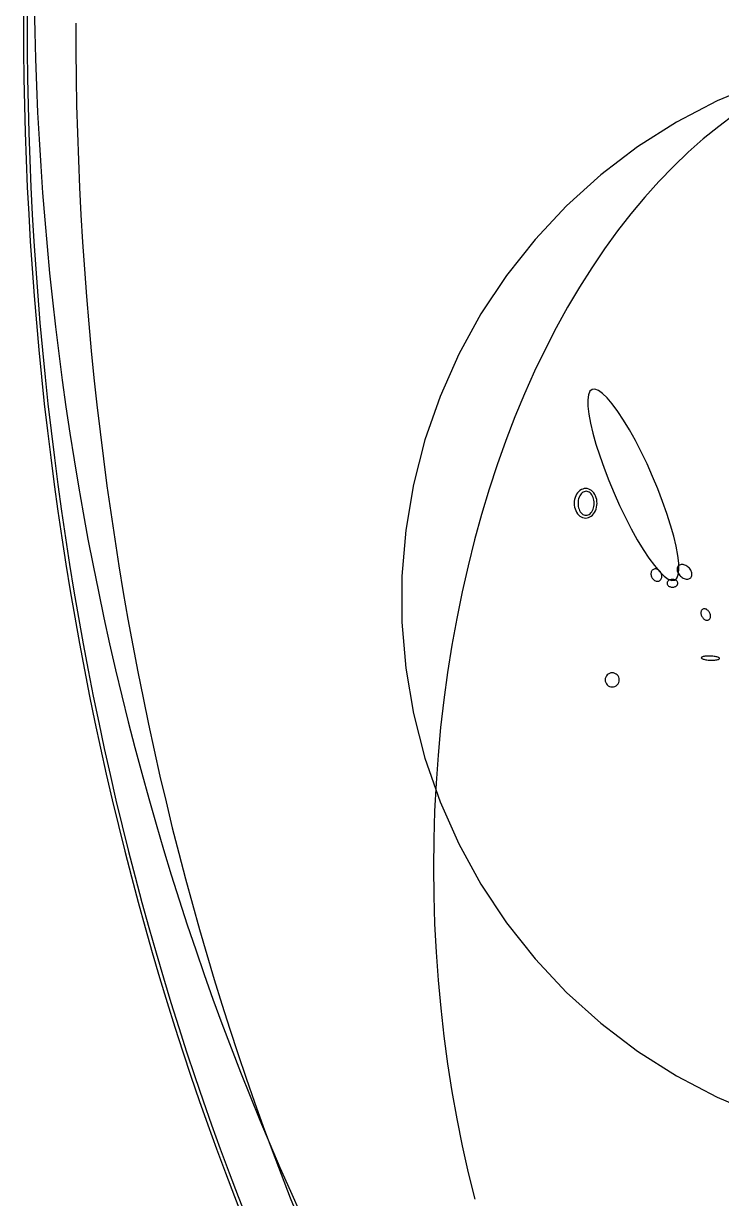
# Model space of a CAD drawing. Extents: x -1 to 217, y -22 to 302.
# Drawn here: x -1.3 to 46.7, y 58.8 to 139.6 of the extents above; entities that cross this region are included whole.
import ezdxf

# ---------------------------------------------------------------- set-up
doc = ezdxf.new("R2010")
doc.units = 0

msp = doc.modelspace()

# ---------------------------------------------------------------- linework, layer by layer
at = {"layer": 'CIRCLES'}
for p, q in [((49.386, 135.54), (46.461, 134.31)), ((46.461, 134.31), (43.648, 132.84)), ((43.648, 132.84), (40.969, 131.14)), ((40.969, 131.14), (38.441, 129.221)), ((38.441, 129.221), (36.083, 127.098)), ((36.083, 127.098), (33.911, 124.784)), ((33.911, 124.784), (31.94, 122.298)), ((31.94, 122.298), (30.184, 119.654)), ((30.184, 119.654), (28.655, 116.874)), ((28.655, 116.874), (27.364, 113.975)), ((27.364, 113.975), (26.321, 110.978)), ((26.321, 110.978), (25.531, 107.904)), ((25.531, 107.904), (25.002, 104.775)), ((25.002, 104.775), (24.737, 101.613)), ((24.737, 101.613), (24.737, 98.44)), ((24.737, 98.44), (25.002, 95.278)), ((25.002, 95.278), (25.531, 92.149)), ((38.775, 94.652), (38.748, 94.561)), ((38.82, 94.736), (38.775, 94.652)), ((38.88, 94.809), (38.82, 94.736)), ((38.953, 94.869), (38.88, 94.809)), ((39.037, 94.914), (38.953, 94.869)), ((39.127, 94.941), (39.037, 94.914)), ((39.222, 94.95), (39.127, 94.941)), ((39.316, 94.941), (39.222, 94.95)), ((39.407, 94.914), (39.316, 94.941)), ((39.491, 94.869), (39.407, 94.914)), ((39.564, 94.809), (39.491, 94.869)), ((39.624, 94.736), (39.564, 94.809)), ((39.669, 94.652), (39.624, 94.736)), ((39.696, 94.561), (39.669, 94.652)), ((38.748, 94.561), (38.738, 94.467)), ((38.738, 94.467), (38.748, 94.372)), ((38.748, 94.372), (38.775, 94.282)), ((38.775, 94.282), (38.82, 94.198)), ((38.82, 94.198), (38.88, 94.125)), ((38.88, 94.125), (38.953, 94.065)), ((38.953, 94.065), (39.037, 94.02)), ((39.037, 94.02), (39.127, 93.993)), ((39.127, 93.993), (39.222, 93.983)), ((39.222, 93.983), (39.316, 93.993)), ((39.316, 93.993), (39.407, 94.02)), ((39.407, 94.02), (39.491, 94.065)), ((39.491, 94.065), (39.564, 94.125)), ((39.564, 94.125), (39.624, 94.198)), ((39.624, 94.198), (39.669, 94.282)), ((39.669, 94.282), (39.696, 94.372)), ((39.705, 94.467), (39.696, 94.561)), ((39.696, 94.372), (39.705, 94.467)), ((25.531, 92.149), (26.321, 89.075)), ((26.321, 89.075), (27.364, 86.078)), ((27.364, 86.078), (28.655, 83.179)), ((28.655, 83.179), (30.184, 80.398)), ((30.184, 80.398), (31.94, 77.755)), ((31.94, 77.755), (33.911, 75.268)), ((33.911, 75.268), (36.083, 72.955)), ((36.083, 72.955), (38.441, 70.832)), ((38.441, 70.832), (40.969, 68.913)), ((40.969, 68.913), (43.648, 67.213)), ((43.648, 67.213), (46.461, 65.743)), ((46.461, 65.743), (49.386, 64.513))]:
    msp.add_line(p, q, dxfattribs=at)
at = {"layer": 'ELLIPSES'}
for p, q in [((-1.316, 141.516), (-1.323, 139.638)), ((-1.067, 141.515), (-1.074, 139.636)), ((-0.58, 140.891), (-0.547, 139.048)), ((-1.323, 139.638), (-1.316, 137.761)), ((-1.074, 139.636), (-1.067, 137.758)), ((2.271, 139.655), (2.278, 137.77)), ((-0.547, 139.048), (-0.497, 137.204)), ((-1.316, 137.761), (-1.294, 135.883)), ((-1.067, 137.758), (-1.045, 135.88)), ((2.278, 137.77), (2.301, 135.885)), ((-0.497, 137.204), (-0.432, 135.359)), ((-1.294, 135.883), (-1.257, 134.006)), ((-1.045, 135.88), (-1.008, 134.002)), ((2.301, 135.885), (2.338, 134.001)), ((-0.432, 135.359), (-0.35, 133.513)), ((-1.257, 134.006), (-1.206, 132.13)), ((-1.008, 134.002), (-0.957, 132.125)), ((-0.35, 133.513), (-0.253, 131.667)), ((2.338, 134.001), (2.39, 132.118)), ((47.635, 133.365), (46.556, 132.561)), ((-1.206, 132.13), (-1.14, 130.255)), ((-0.957, 132.125), (-0.891, 130.25)), ((2.39, 132.118), (2.457, 130.235)), ((46.556, 132.561), (45.496, 131.7)), ((-0.253, 131.667), (-0.139, 129.822)), ((45.496, 131.7), (44.456, 130.78)), ((-1.14, 130.255), (-1.059, 128.381)), ((-0.891, 130.25), (-0.81, 128.375)), ((2.457, 130.235), (2.54, 128.354)), ((44.456, 130.78), (43.436, 129.804)), ((-0.139, 129.822), (-0.01, 127.977)), ((43.436, 129.804), (42.437, 128.773)), ((42.437, 128.773), (41.462, 127.688)), ((-1.059, 128.381), (-0.964, 126.508)), ((-0.81, 128.375), (-0.714, 126.502)), ((-0.01, 127.977), (0.136, 126.132)), ((2.54, 128.354), (2.637, 126.475)), ((41.462, 127.688), (40.51, 126.55)), ((-0.964, 126.508), (-0.854, 124.637)), ((-0.714, 126.502), (-0.604, 124.631)), ((2.637, 126.475), (2.749, 124.597)), ((40.51, 126.55), (39.584, 125.36)), ((0.136, 126.132), (0.297, 124.289)), ((39.584, 125.36), (38.683, 124.12)), ((-0.854, 124.637), (-0.73, 122.769)), ((-0.604, 124.631), (-0.48, 122.761)), ((2.749, 124.597), (2.875, 122.722)), ((0.297, 124.289), (0.474, 122.446)), ((38.683, 124.12), (37.809, 122.831)), ((-0.73, 122.769), (-0.59, 120.902)), ((-0.48, 122.761), (-0.34, 120.895)), ((0.474, 122.446), (0.668, 120.606)), ((2.875, 122.722), (3.017, 120.848)), ((37.809, 122.831), (36.963, 121.494)), ((36.963, 121.494), (36.146, 120.111)), ((-0.59, 120.902), (-0.437, 119.038)), ((-0.34, 120.895), (-0.186, 119.03)), ((0.668, 120.606), (0.877, 118.767)), ((3.017, 120.848), (3.174, 118.978)), ((36.146, 120.111), (35.359, 118.684)), ((-0.437, 119.038), (-0.268, 117.177)), ((-0.186, 119.03), (-0.018, 117.168)), ((3.174, 118.978), (3.345, 117.111)), ((0.877, 118.767), (1.102, 116.93)), ((35.359, 118.684), (34.602, 117.213)), ((-0.268, 117.177), (-0.086, 115.319)), ((-0.018, 117.168), (0.165, 115.31)), ((1.102, 116.93), (1.342, 115.095)), ((3.345, 117.111), (3.531, 115.246)), ((34.602, 117.213), (33.877, 115.701)), ((33.877, 115.701), (33.184, 114.15)), ((-0.086, 115.319), (0.112, 113.464)), ((0.165, 115.31), (0.363, 113.455)), ((1.342, 115.095), (1.599, 113.264)), ((3.531, 115.246), (3.732, 113.385)), ((33.184, 114.15), (32.524, 112.56)), ((37.586, 114.089), (37.541, 113.741)), ((37.684, 114.33), (37.586, 114.089)), ((37.833, 114.461), (37.684, 114.33)), ((38.031, 114.48), (37.833, 114.461)), ((38.274, 114.386), (38.031, 114.48)), ((38.558, 114.181), (38.274, 114.386)), ((38.878, 113.869), (38.558, 114.181)), ((0.112, 113.464), (0.323, 111.613)), ((0.363, 113.455), (0.575, 111.603)), ((1.599, 113.264), (1.871, 111.435)), ((3.732, 113.385), (3.948, 111.528)), ((37.541, 113.741), (37.55, 113.294)), ((37.55, 113.294), (37.612, 112.754)), ((39.229, 113.454), (38.878, 113.869)), ((39.605, 112.945), (39.229, 113.454)), ((32.524, 112.56), (31.898, 110.934)), ((37.612, 112.754), (37.727, 112.132)), ((39.999, 112.349), (39.605, 112.945)), ((0.323, 111.613), (0.55, 109.765)), ((0.575, 111.603), (0.802, 109.755)), ((37.727, 112.132), (37.892, 111.436)), ((40.404, 111.676), (39.999, 112.349)), ((40.815, 110.939), (40.404, 111.676)), ((1.871, 111.435), (2.159, 109.609)), ((3.948, 111.528), (4.178, 109.675)), ((31.898, 110.934), (31.306, 109.274)), ((37.892, 111.436), (38.105, 110.681)), ((41.223, 110.15), (40.815, 110.939)), ((38.105, 110.681), (38.361, 109.877)), ((41.621, 109.323), (41.223, 110.15)), ((0.55, 109.765), (0.79, 107.922)), ((0.802, 109.755), (1.043, 107.911)), ((2.159, 109.609), (2.462, 107.787)), ((4.178, 109.675), (4.423, 107.826)), ((31.306, 109.274), (30.749, 107.581)), ((38.361, 109.877), (38.657, 109.04)), ((42.004, 108.471), (41.621, 109.323)), ((38.657, 109.04), (38.988, 108.183)), ((42.363, 107.609), (42.004, 108.471)), ((0.79, 107.922), (1.046, 106.083)), ((1.043, 107.911), (1.298, 106.071)), ((2.462, 107.787), (2.782, 105.968)), ((4.423, 107.826), (4.683, 105.982)), ((30.749, 107.581), (30.228, 105.857)), ((37.096, 107.56), (37.003, 107.502)), ((37.194, 107.602), (37.096, 107.56)), ((37.295, 107.628), (37.194, 107.602)), ((37.398, 107.636), (37.295, 107.628)), ((37.5, 107.626), (37.398, 107.636)), ((37.601, 107.6), (37.5, 107.626)), ((37.698, 107.556), (37.601, 107.6)), ((37.79, 107.497), (37.698, 107.556)), ((38.988, 108.183), (39.348, 107.321)), ((42.694, 106.752), (42.363, 107.609)), ((36.611, 106.757), (36.604, 106.624)), ((36.632, 106.887), (36.611, 106.757)), ((36.666, 107.013), (36.632, 106.887)), ((36.712, 107.132), (36.666, 107.013)), ((36.77, 107.242), (36.712, 107.132)), ((36.839, 107.342), (36.77, 107.242)), ((36.917, 107.429), (36.839, 107.342)), ((36.886, 106.834), (36.871, 106.728)), ((36.909, 106.936), (36.886, 106.834)), ((36.942, 107.032), (36.909, 106.936)), ((37.003, 107.502), (36.917, 107.429)), ((36.983, 107.122), (36.942, 107.032)), ((37.031, 107.202), (36.983, 107.122)), ((37.086, 107.273), (37.031, 107.202)), ((37.147, 107.333), (37.086, 107.273)), ((37.213, 107.38), (37.147, 107.333)), ((37.282, 107.414), (37.213, 107.38)), ((37.354, 107.435), (37.282, 107.414)), ((37.426, 107.442), (37.354, 107.435)), ((37.499, 107.434), (37.426, 107.442)), ((37.57, 107.413), (37.499, 107.434)), ((37.639, 107.378), (37.57, 107.413)), ((37.704, 107.33), (37.639, 107.378)), ((37.765, 107.27), (37.704, 107.33)), ((37.819, 107.199), (37.765, 107.27)), ((37.875, 107.422), (37.79, 107.497)), ((37.867, 107.118), (37.819, 107.199)), ((37.907, 107.028), (37.867, 107.118)), ((37.952, 107.334), (37.875, 107.422)), ((37.939, 106.931), (37.907, 107.028)), ((37.961, 106.829), (37.939, 106.931)), ((38.019, 107.233), (37.952, 107.334)), ((37.975, 106.723), (37.961, 106.829)), ((38.076, 107.122), (38.019, 107.233)), ((38.121, 107.003), (38.076, 107.122)), ((38.153, 106.877), (38.121, 107.003)), ((38.172, 106.746), (38.153, 106.877)), ((38.178, 106.613), (38.172, 106.746)), ((39.348, 107.321), (39.73, 106.469)), ((42.99, 105.914), (42.694, 106.752)), ((1.046, 106.083), (1.315, 104.248)), ((1.298, 106.071), (1.568, 104.236)), ((2.782, 105.968), (3.116, 104.154)), ((4.683, 105.982), (4.957, 104.142)), ((36.604, 106.624), (36.609, 106.491)), ((36.609, 106.491), (36.629, 106.36)), ((36.629, 106.36), (36.661, 106.234)), ((36.661, 106.234), (36.706, 106.115)), ((36.706, 106.115), (36.762, 106.004)), ((36.762, 106.004), (36.829, 105.903)), ((36.871, 106.728), (36.866, 106.621)), ((36.866, 106.621), (36.87, 106.513)), ((36.87, 106.513), (36.884, 106.407)), ((36.884, 106.407), (36.907, 106.305)), ((36.907, 106.305), (36.938, 106.208)), ((36.938, 106.208), (36.978, 106.119)), ((36.978, 106.119), (37.026, 106.037)), ((37.026, 106.037), (37.08, 105.966)), ((37.08, 105.966), (37.141, 105.906)), ((37.698, 105.903), (37.759, 105.963)), ((37.759, 105.963), (37.814, 106.034)), ((37.814, 106.034), (37.862, 106.115)), ((37.862, 106.115), (37.903, 106.204)), ((37.903, 106.204), (37.936, 106.301)), ((37.936, 106.301), (37.96, 106.402)), ((37.942, 105.896), (38.011, 105.995)), ((37.96, 106.402), (37.974, 106.508)), ((37.974, 106.508), (37.979, 106.616)), ((37.979, 106.616), (37.975, 106.723)), ((38.011, 105.995), (38.069, 106.105)), ((38.069, 106.105), (38.115, 106.224)), ((38.115, 106.224), (38.149, 106.35)), ((38.149, 106.35), (38.17, 106.48)), ((38.17, 106.48), (38.178, 106.613)), ((39.73, 106.469), (40.129, 105.641)), ((30.228, 105.857), (29.743, 104.105)), ((36.829, 105.903), (36.906, 105.815)), ((36.906, 105.815), (36.991, 105.74)), ((36.991, 105.74), (37.083, 105.681)), ((37.083, 105.681), (37.18, 105.637)), ((37.141, 105.906), (37.206, 105.858)), ((37.18, 105.637), (37.281, 105.611)), ((37.206, 105.858), (37.275, 105.823)), ((37.275, 105.823), (37.346, 105.802)), ((37.281, 105.611), (37.384, 105.601)), ((37.346, 105.802), (37.419, 105.794)), ((37.384, 105.601), (37.487, 105.609)), ((37.419, 105.794), (37.491, 105.801)), ((37.487, 105.609), (37.588, 105.635)), ((37.491, 105.801), (37.563, 105.822)), ((37.563, 105.822), (37.632, 105.856)), ((37.588, 105.635), (37.686, 105.677)), ((37.632, 105.856), (37.698, 105.903)), ((37.686, 105.677), (37.778, 105.735)), ((37.778, 105.735), (37.864, 105.808)), ((37.864, 105.808), (37.942, 105.896)), ((40.129, 105.641), (40.537, 104.852)), ((43.247, 105.111), (42.99, 105.914)), ((40.537, 104.852), (40.947, 104.115)), ((43.46, 104.355), (43.247, 105.111)), ((43.625, 103.66), (43.46, 104.355)), ((1.315, 104.248), (1.599, 102.418)), ((1.568, 104.236), (1.852, 102.405)), ((3.116, 104.154), (3.466, 102.344)), ((4.957, 104.142), (5.246, 102.308)), ((29.743, 104.105), (29.296, 102.325)), ((40.947, 104.115), (41.353, 103.443)), ((43.739, 103.037), (43.625, 103.66)), ((41.353, 103.443), (41.747, 102.847)), ((41.747, 102.847), (42.123, 102.337)), ((43.802, 102.497), (43.739, 103.037)), ((1.599, 102.418), (1.897, 100.593)), ((1.852, 102.405), (2.15, 100.58)), ((3.466, 102.344), (3.832, 100.538)), ((5.246, 102.308), (5.55, 100.478)), ((29.296, 102.325), (28.885, 100.521)), ((41.912, 101.891), (41.899, 101.841)), ((41.93, 101.938), (41.912, 101.891)), ((41.955, 101.98), (41.93, 101.938)), ((41.985, 102.016), (41.955, 101.98)), ((42.02, 102.048), (41.985, 102.016)), ((42.059, 102.072), (42.02, 102.048)), ((42.101, 102.09), (42.059, 102.072)), ((42.146, 102.102), (42.101, 102.09)), ((42.123, 102.337), (42.474, 101.922)), ((42.194, 102.105), (42.146, 102.102)), ((42.242, 102.102), (42.194, 102.105)), ((42.291, 102.091), (42.242, 102.102)), ((42.34, 102.073), (42.291, 102.091)), ((42.387, 102.049), (42.34, 102.073)), ((42.432, 102.018), (42.387, 102.049)), ((42.475, 101.981), (42.432, 102.018)), ((42.474, 101.922), (42.794, 101.61)), ((42.513, 101.939), (42.475, 101.981)), ((42.548, 101.893), (42.513, 101.939)), ((42.578, 101.843), (42.548, 101.893)), ((43.701, 102.161), (43.693, 102.102)), ((43.693, 102.102), (43.694, 102.041)), ((43.694, 102.041), (43.703, 101.977)), ((43.718, 102.214), (43.701, 102.161)), ((43.703, 101.977), (43.721, 101.912)), ((43.743, 102.263), (43.718, 102.214)), ((43.721, 101.912), (43.748, 101.846)), ((43.775, 102.305), (43.743, 102.263)), ((43.765, 101.703), (43.81, 102.05)), ((43.816, 102.34), (43.775, 102.305)), ((43.81, 102.05), (43.802, 102.497)), ((43.862, 102.368), (43.816, 102.34)), ((43.915, 102.388), (43.862, 102.368)), ((43.972, 102.399), (43.915, 102.388)), ((44.034, 102.402), (43.972, 102.399)), ((44.098, 102.396), (44.034, 102.402)), ((44.165, 102.382), (44.098, 102.396)), ((44.232, 102.36), (44.165, 102.382)), ((44.298, 102.33), (44.232, 102.36)), ((44.363, 102.292), (44.298, 102.33)), ((44.425, 102.248), (44.363, 102.292)), ((44.483, 102.198), (44.425, 102.248)), ((44.537, 102.143), (44.483, 102.198)), ((44.585, 102.083), (44.537, 102.143)), ((44.626, 102.021), (44.585, 102.083)), ((44.66, 101.957), (44.626, 102.021)), ((44.686, 101.891), (44.66, 101.957)), ((44.704, 101.826), (44.686, 101.891)), ((41.899, 101.841), (41.892, 101.788)), ((41.892, 101.788), (41.892, 101.733)), ((41.892, 101.733), (41.898, 101.678)), ((41.898, 101.678), (41.911, 101.622)), ((41.911, 101.622), (41.93, 101.567)), ((41.93, 101.567), (41.954, 101.515)), ((41.954, 101.515), (41.984, 101.465)), ((41.984, 101.465), (42.018, 101.418)), ((42.018, 101.418), (42.057, 101.377)), ((42.057, 101.377), (42.099, 101.34)), ((42.099, 101.34), (42.145, 101.309)), ((42.145, 101.309), (42.192, 101.284)), ((42.192, 101.284), (42.24, 101.267)), ((42.24, 101.267), (42.289, 101.256)), ((42.289, 101.256), (42.338, 101.252)), ((42.338, 101.252), (42.385, 101.256)), ((42.385, 101.256), (42.431, 101.267)), ((42.431, 101.267), (42.473, 101.285)), ((42.473, 101.285), (42.512, 101.31)), ((42.512, 101.31), (42.547, 101.341)), ((42.547, 101.341), (42.577, 101.378)), ((42.577, 101.378), (42.601, 101.42)), ((42.602, 101.79), (42.578, 101.843)), ((42.601, 101.42), (42.62, 101.467)), ((42.621, 101.736), (42.602, 101.79)), ((42.62, 101.467), (42.633, 101.517)), ((42.633, 101.68), (42.621, 101.736)), ((42.64, 101.624), (42.633, 101.68)), ((42.633, 101.517), (42.639, 101.57)), ((42.639, 101.57), (42.64, 101.624)), ((42.794, 101.61), (43.078, 101.405)), ((43.002, 101.148), (42.999, 101.113)), ((42.999, 101.113), (43.002, 101.079)), ((43.012, 101.182), (43.002, 101.148)), ((43.027, 101.215), (43.012, 101.182)), ((43.049, 101.246), (43.027, 101.215)), ((43.076, 101.275), (43.049, 101.246)), ((43.108, 101.301), (43.076, 101.275)), ((43.078, 101.405), (43.321, 101.311)), ((43.144, 101.324), (43.108, 101.301)), ((43.185, 101.343), (43.144, 101.324)), ((43.228, 101.359), (43.185, 101.343)), ((43.274, 101.37), (43.228, 101.359)), ((43.322, 101.376), (43.274, 101.37)), ((43.321, 101.311), (43.519, 101.33)), ((43.37, 101.379), (43.322, 101.376)), ((43.419, 101.376), (43.37, 101.379)), ((43.467, 101.37), (43.419, 101.376)), ((43.513, 101.359), (43.467, 101.37)), ((43.556, 101.343), (43.513, 101.359)), ((43.519, 101.33), (43.668, 101.462)), ((43.597, 101.324), (43.556, 101.343)), ((43.633, 101.301), (43.597, 101.324)), ((43.665, 101.275), (43.633, 101.301)), ((43.692, 101.246), (43.665, 101.275)), ((43.668, 101.462), (43.765, 101.703)), ((43.714, 101.215), (43.692, 101.246)), ((43.729, 101.182), (43.714, 101.215)), ((43.739, 101.148), (43.729, 101.182)), ((43.742, 101.113), (43.739, 101.148)), ((43.739, 101.079), (43.742, 101.113)), ((43.748, 101.846), (43.782, 101.782)), ((43.782, 101.782), (43.823, 101.719)), ((43.823, 101.719), (43.871, 101.66)), ((43.871, 101.66), (43.924, 101.605)), ((43.924, 101.605), (43.983, 101.555)), ((43.983, 101.555), (44.045, 101.51)), ((44.045, 101.51), (44.11, 101.473)), ((44.11, 101.473), (44.176, 101.443)), ((44.176, 101.443), (44.243, 101.42)), ((44.243, 101.42), (44.309, 101.406)), ((44.309, 101.406), (44.374, 101.401)), ((44.374, 101.401), (44.435, 101.404)), ((44.435, 101.404), (44.493, 101.415)), ((44.493, 101.415), (44.545, 101.435)), ((44.545, 101.435), (44.592, 101.463)), ((44.592, 101.463), (44.632, 101.498)), ((44.632, 101.498), (44.665, 101.54)), ((44.665, 101.54), (44.69, 101.588)), ((44.69, 101.588), (44.707, 101.642)), ((44.714, 101.762), (44.704, 101.826)), ((44.707, 101.642), (44.715, 101.7)), ((44.715, 101.7), (44.714, 101.762)), ((1.897, 100.593), (2.209, 98.773)), ((2.15, 100.58), (2.463, 98.76)), ((3.832, 100.538), (4.213, 98.738)), ((5.55, 100.478), (5.868, 98.655)), ((28.885, 100.521), (28.512, 98.694)), ((43.002, 101.079), (43.012, 101.044)), ((43.012, 101.044), (43.027, 101.012)), ((43.027, 101.012), (43.049, 100.98)), ((43.049, 100.98), (43.076, 100.951)), ((43.076, 100.951), (43.108, 100.925)), ((43.108, 100.925), (43.144, 100.902)), ((43.144, 100.902), (43.185, 100.883)), ((43.185, 100.883), (43.228, 100.868)), ((43.228, 100.868), (43.274, 100.857)), ((43.274, 100.857), (43.322, 100.85)), ((43.322, 100.85), (43.37, 100.848)), ((43.37, 100.848), (43.419, 100.85)), ((43.419, 100.85), (43.467, 100.857)), ((43.467, 100.857), (43.513, 100.868)), ((43.513, 100.868), (43.556, 100.883)), ((43.556, 100.883), (43.597, 100.902)), ((43.597, 100.902), (43.633, 100.925)), ((43.633, 100.925), (43.665, 100.951)), ((43.665, 100.951), (43.692, 100.98)), ((43.692, 100.98), (43.714, 101.012)), ((43.714, 101.012), (43.729, 101.044)), ((43.729, 101.044), (43.739, 101.079)), ((2.209, 98.773), (2.536, 96.959)), ((2.463, 98.76), (2.79, 96.945)), ((4.213, 98.738), (4.609, 96.942)), ((5.868, 98.655), (6.2, 96.837)), ((28.512, 98.694), (28.178, 96.846)), ((45.336, 99.121), (45.333, 99.072)), ((45.333, 99.072), (45.336, 99.021)), ((45.344, 99.166), (45.336, 99.121)), ((45.336, 99.021), (45.344, 98.97)), ((45.358, 99.209), (45.344, 99.166)), ((45.344, 98.97), (45.358, 98.918)), ((45.377, 99.247), (45.358, 99.209)), ((45.358, 98.918), (45.377, 98.867)), ((45.401, 99.28), (45.377, 99.247)), ((45.377, 98.867), (45.401, 98.818)), ((45.43, 99.308), (45.401, 99.28)), ((45.401, 98.818), (45.429, 98.771)), ((45.429, 98.771), (45.462, 98.727)), ((45.462, 99.329), (45.43, 99.308)), ((45.498, 99.345), (45.462, 99.329)), ((45.462, 98.727), (45.498, 98.687)), ((45.537, 99.353), (45.498, 99.345)), ((45.498, 98.687), (45.536, 98.652)), ((45.578, 99.355), (45.537, 99.353)), ((45.62, 99.351), (45.578, 99.355)), ((45.663, 99.339), (45.62, 99.351)), ((45.706, 99.321), (45.663, 99.339)), ((45.748, 99.297), (45.706, 99.321)), ((45.789, 99.267), (45.748, 99.297)), ((45.828, 99.232), (45.789, 99.267)), ((45.864, 99.192), (45.828, 99.232)), ((45.896, 99.149), (45.864, 99.192)), ((45.925, 99.102), (45.896, 99.149)), ((45.924, 98.639), (45.948, 98.672)), ((45.949, 99.052), (45.925, 99.102)), ((45.948, 98.672), (45.967, 98.71)), ((45.968, 99.001), (45.949, 99.052)), ((45.967, 98.71), (45.981, 98.753)), ((45.981, 98.949), (45.968, 99.001)), ((45.99, 98.898), (45.981, 98.949)), ((45.981, 98.753), (45.99, 98.799)), ((45.993, 98.847), (45.99, 98.898)), ((45.99, 98.799), (45.993, 98.847)), ((45.536, 98.652), (45.577, 98.622)), ((45.577, 98.622), (45.619, 98.598)), ((45.619, 98.598), (45.663, 98.58)), ((45.663, 98.58), (45.706, 98.568)), ((45.706, 98.568), (45.748, 98.564)), ((45.748, 98.564), (45.789, 98.566)), ((45.789, 98.566), (45.827, 98.575)), ((45.827, 98.575), (45.863, 98.59)), ((45.863, 98.59), (45.896, 98.612)), ((45.896, 98.612), (45.924, 98.639)), ((2.536, 96.959), (2.876, 95.15)), ((2.79, 96.945), (3.131, 95.136)), ((4.609, 96.942), (5.021, 95.152)), ((6.2, 96.837), (6.547, 95.025)), ((28.178, 96.846), (27.882, 94.979)), ((45.362, 96.005), (45.356, 95.987)), ((45.356, 95.987), (45.361, 95.969)), ((45.361, 95.969), (45.376, 95.95)), ((45.379, 96.023), (45.362, 96.005)), ((45.376, 95.95), (45.402, 95.932)), ((45.406, 96.039), (45.379, 96.023)), ((45.402, 95.932), (45.438, 95.914)), ((45.443, 96.055), (45.406, 96.039)), ((45.438, 95.914), (45.483, 95.897)), ((45.49, 96.068), (45.443, 96.055)), ((45.483, 95.897), (45.537, 95.881)), ((45.545, 96.08), (45.49, 96.068)), ((45.537, 95.881), (45.599, 95.866)), ((45.607, 96.09), (45.545, 96.08)), ((45.599, 95.866), (45.667, 95.854)), ((45.676, 96.098), (45.607, 96.09)), ((45.667, 95.854), (45.741, 95.843)), ((45.751, 96.103), (45.676, 96.098)), ((45.741, 95.843), (45.819, 95.834)), ((45.829, 96.106), (45.751, 96.103)), ((45.819, 95.834), (45.9, 95.827)), ((45.91, 96.107), (45.829, 96.106)), ((45.9, 95.827), (45.983, 95.823)), ((45.993, 96.105), (45.91, 96.107)), ((45.983, 95.823), (46.065, 95.821)), ((46.075, 96.1), (45.993, 96.105)), ((46.065, 95.821), (46.146, 95.822)), ((46.156, 96.094), (46.075, 96.1)), ((46.146, 95.822), (46.225, 95.825)), ((46.234, 96.085), (46.156, 96.094)), ((46.225, 95.825), (46.299, 95.83)), ((46.308, 96.074), (46.234, 96.085)), ((46.299, 95.83), (46.368, 95.838)), ((46.377, 96.061), (46.308, 96.074)), ((46.368, 95.838), (46.431, 95.848)), ((46.438, 96.047), (46.377, 96.061)), ((46.431, 95.848), (46.486, 95.86)), ((46.492, 96.031), (46.438, 96.047)), ((46.486, 95.86), (46.532, 95.873)), ((46.538, 96.014), (46.492, 96.031)), ((46.532, 95.873), (46.57, 95.888)), ((46.574, 95.996), (46.538, 96.014)), ((46.57, 95.888), (46.597, 95.905)), ((46.599, 95.978), (46.574, 95.996)), ((46.597, 95.905), (46.614, 95.922)), ((46.615, 95.959), (46.599, 95.978)), ((46.614, 95.922), (46.62, 95.94)), ((46.62, 95.94), (46.615, 95.959)), ((2.876, 95.15), (3.231, 93.348)), ((3.131, 95.136), (3.486, 93.334)), ((5.021, 95.152), (5.447, 93.368)), ((6.547, 95.025), (6.908, 93.219)), ((27.882, 94.979), (27.624, 93.095)), ((3.231, 93.348), (3.6, 91.551)), ((3.486, 93.334), (3.856, 91.537)), ((5.447, 93.368), (5.889, 91.589)), ((6.908, 93.219), (7.284, 91.42)), ((27.624, 93.095), (27.406, 91.196)), ((3.6, 91.551), (3.983, 89.761)), ((3.856, 91.537), (4.239, 89.747)), ((5.889, 91.589), (6.346, 89.817)), ((7.284, 91.42), (7.673, 89.628)), ((27.406, 91.196), (27.228, 89.285)), ((3.983, 89.761), (4.379, 87.978)), ((6.346, 89.817), (6.818, 88.051)), ((4.239, 89.747), (4.636, 87.963)), ((7.673, 89.628), (8.077, 87.843)), ((27.228, 89.285), (27.089, 87.364)), ((4.379, 87.978), (4.79, 86.202)), ((4.636, 87.963), (5.048, 86.187)), ((6.818, 88.051), (7.305, 86.292)), ((8.077, 87.843), (8.495, 86.065)), ((27.089, 87.364), (26.99, 85.433)), ((4.79, 86.202), (5.215, 84.433)), ((5.048, 86.187), (5.473, 84.418)), ((7.305, 86.292), (7.807, 84.54)), ((8.495, 86.065), (8.927, 84.295)), ((26.99, 85.433), (26.93, 83.497)), ((5.215, 84.433), (5.653, 82.671)), ((5.473, 84.418), (5.912, 82.656)), ((7.807, 84.54), (8.323, 82.796)), ((8.927, 84.295), (9.374, 82.533)), ((26.93, 83.497), (26.911, 81.557)), ((5.653, 82.671), (6.105, 80.917)), ((5.912, 82.656), (6.365, 80.902)), ((8.323, 82.796), (8.854, 81.058)), ((9.374, 82.533), (9.834, 80.779)), ((6.105, 80.917), (6.571, 79.171)), ((6.365, 80.902), (6.831, 79.156)), ((8.854, 81.058), (9.4, 79.329)), ((26.911, 81.557), (26.931, 79.614)), ((9.834, 80.779), (10.308, 79.033)), ((9.4, 79.329), (9.96, 77.608)), ((26.931, 79.614), (26.992, 77.672)), ((6.571, 79.171), (7.05, 77.433)), ((6.831, 79.156), (7.311, 77.418)), ((10.308, 79.033), (10.795, 77.295)), ((26.992, 77.672), (27.092, 75.732)), ((7.05, 77.433), (7.543, 75.704)), ((7.311, 77.418), (7.805, 75.688)), ((9.96, 77.608), (10.535, 75.895)), ((10.795, 77.295), (11.297, 75.567)), ((7.543, 75.704), (8.05, 73.983)), ((7.805, 75.688), (8.312, 73.967)), ((10.535, 75.895), (11.124, 74.191)), ((11.297, 75.567), (11.812, 73.848)), ((27.092, 75.732), (27.232, 73.796)), ((8.05, 73.983), (8.57, 72.271)), ((8.312, 73.967), (8.832, 72.255)), ((11.124, 74.191), (11.727, 72.496)), ((11.812, 73.848), (12.341, 72.137)), ((27.232, 73.796), (27.412, 71.867)), ((8.57, 72.271), (9.103, 70.567)), ((8.832, 72.255), (9.366, 70.552)), ((11.727, 72.496), (12.345, 70.81)), ((12.341, 72.137), (12.883, 70.437)), ((27.412, 71.867), (27.631, 69.947)), ((9.103, 70.567), (9.649, 68.874)), ((9.366, 70.552), (9.913, 68.858)), ((12.345, 70.81), (12.976, 69.133)), ((12.883, 70.437), (13.439, 68.746)), ((27.631, 69.947), (27.889, 68.038)), ((9.649, 68.874), (10.209, 67.189)), ((9.913, 68.858), (10.474, 67.174)), ((12.976, 69.133), (13.622, 67.466)), ((13.439, 68.746), (14.008, 67.066)), ((27.889, 68.038), (28.186, 66.142)), ((10.209, 67.189), (10.782, 65.515)), ((10.474, 67.174), (11.047, 65.5)), ((13.622, 67.466), (14.282, 65.809)), ((14.008, 67.066), (14.591, 65.395)), ((10.782, 65.515), (11.368, 63.85)), ((14.282, 65.809), (14.955, 64.162)), ((28.186, 66.142), (28.522, 64.26)), ((11.047, 65.5), (11.634, 63.835)), ((14.591, 65.395), (15.187, 63.735)), ((14.955, 64.162), (15.642, 62.525)), ((28.522, 64.26), (28.896, 62.396)), ((11.368, 63.85), (11.966, 62.196)), ((11.634, 63.835), (12.233, 62.181)), ((15.187, 63.735), (15.795, 62.086)), ((15.642, 62.525), (16.342, 60.899)), ((28.896, 62.396), (29.308, 60.551)), ((11.966, 62.196), (12.578, 60.551)), ((12.233, 62.181), (12.846, 60.538)), ((15.795, 62.086), (16.417, 60.448)), ((16.342, 60.899), (17.056, 59.284)), ((12.578, 60.551), (13.203, 58.918)), ((12.846, 60.538), (13.471, 58.905)), ((16.417, 60.448), (17.052, 58.821)), ((29.308, 60.551), (29.756, 58.727)), ((17.056, 59.284), (17.784, 57.68)), ((13.203, 58.918), (13.84, 57.295)), ((13.471, 58.905), (14.109, 57.282)), ((17.052, 58.821), (17.7, 57.206))]:
    msp.add_line(p, q, dxfattribs=at)

doc.saveas('drawing.dxf')
